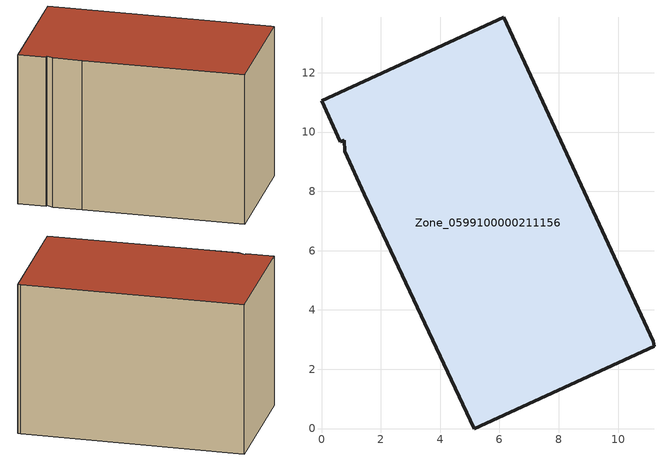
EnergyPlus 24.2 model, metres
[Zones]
Zone_0599100000211156
 floor ground (C_G): 6.15,13.87 11.19,2.94 11.21,2.78 5.15,0 1.44,7.9 0.78,9.35 0.77,9.73 0.63,9.67 0,11.05 z0
 wall outside (C_F): 1.44,7.9 5.15,0 11.21,2.78 11.19,2.94 6.15,13.87 0,11.05 0.63,9.67 0.77,9.73 0.78,9.35 1.44,7.9 z0:8.47
 roof outside (C_R): 0.63,9.67 0.77,9.73 0.78,9.35 1.44,7.9 5.15,0 11.21,2.78 11.19,2.94 6.15,13.87 0,11.05 z8.47
[BUILDING]
Pand.0599100000211156: North Axis=0; Terrain=City; Loads Convergence Tolerance Value=0.04; Temperature Convergence Tolerance Value=0.4; Solar Distribution=FullExterior; Maximum Number of Warmup Days=25; Minimum Number of Warmup Days=1
[Site:Location]
Rotterdam.The.Hague.AP_ZH_NLD Design_Conditions: Latitude=51.96; Longitude=4.45; Time Zone=1; Elevation=-4.5
[SITE:GROUNDTEMPERATURE:BUILDINGSURFACE]
18, 18, 18, 18, 18, 18, 18, 18, 18, 18, 18, 18
[MATERIAL] Thermal Absorptance=0.9; Solar Absorptance=0.7; Visible Absorptance=0.7
Name | Roughness | Thickness | Conductivity | Density | Specific Heat
G.TC.1946-1964 | MediumSmooth | 0.15 | 1 | 540 | 1210
F.TC.1946-1964 | Rough | 0.3 | 0.857143 | 1920 | 840
R.TC.1946-1964 | MediumRough | 0.2 | 0.235294 | 1500 | 1000
[CONSTRUCTION]
C_G: G.TC.1946-1964
C_F: F.TC.1946-1964
C_R: R.TC.1946-1964
[ZONE]
Zone_0599100000211156: Type=1; Multiplier=1; Ceiling Height=Autocalculate; Volume=Autocalculate; Floor Area=autocalculate; Part of Total Floor Area=Yes
[ZONEINFILTRATION:DESIGNFLOWRATE]
Infil_Zone_0599100000211156: Zone or ZoneList or Space or SpaceList=Zone_0599100000211156; Schedule=AlwaysOn; Design Flow Rate Calculation Method=Flow/Area; Flow Rate per Floor Area=0.003; Constant Term Coefficient=1; Temperature Term Coefficient=0; Velocity Term Coefficient=0; Velocity Squared Term Coefficient=0
[HVACTEMPLATE:ZONE:IDEALLOADSAIRSYSTEM]
Zone_0599100000211156: Maximum Heating Supply Air Temperature=50; Minimum Cooling Supply Air Temperature=13; Maximum Heating Supply Air Humidity Ratio=0.0156; Minimum Cooling Supply Air Humidity Ratio=0.0077; Heating Limit=NoLimit; Cooling Limit=NoLimit; Dehumidification Control Type=ConstantSensibleHeatRatio; Cooling Sensible Heat Ratio=0.7; Dehumidification Setpoint=60; Humidification Control Type=None; Humidification Setpoint=30; Outdoor Air Method=None; Outdoor Air Flow Rate per Person=0.00944; Outdoor Air Flow Rate per Zone Floor Area=0; Outdoor Air Flow Rate per Zone=0; Demand Controlled Ventilation Type=None; Outdoor Air Economizer Type=NoEconomizer; Heat Recovery Type=None; Sensible Heat Recovery Effectiveness=0.7; Latent Heat Recovery Effectiveness=0.65
[ZONECONTROL:THERMOSTAT]
ThermostatControl_Zone_0599100000211156: Zone or ZoneList=Zone_0599100000211156; Control Type Schedule=DualSetpointControlType; Control 1=Thermostat_Zone_0599100000211156; Temperature Difference Between Cutout And Setpoint=0
[THERMOSTATSETPOINT:DUALSETPOINT]
Thermostat_Zone_0599100000211156: Heating Setpoint Temperature Schedule=HeatingSetpoint_Zone_0599100000211156; Cooling Setpoint Temperature Schedule=CoolingSetpoint_Zone_0599100000211156
[SCHEDULE:COMPACT]
HeatingSetpoint_Zone_0599100000211156: Through: 12/31, For: AllDays, Until: 24:00, 21
CoolingSetpoint_Zone_0599100000211156: Through: 12/31, For: AllDays, Until: 24:00, 24
DualSetpointControlType: Through: 12/31, For: AllDays, Until: 24:00, 4
AlwaysOn: Through: 12/31, For: AllDays, Until: 24:00, 1
